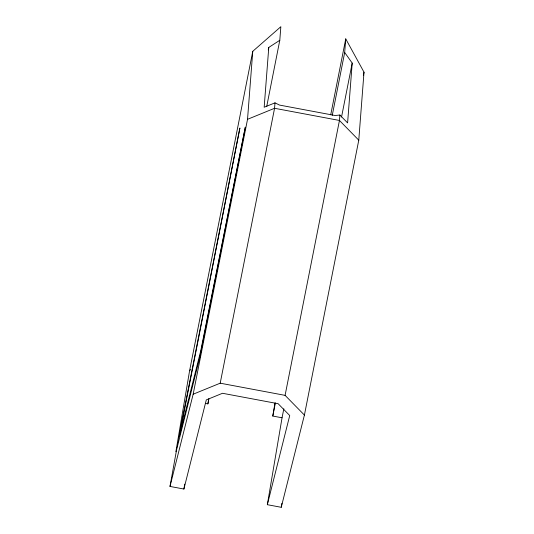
<?xml version="1.0" encoding="UTF-8"?>
<svg xmlns="http://www.w3.org/2000/svg" width="534" height="534" viewBox="0 0 534 534"><rect width="100%" height="100%" fill="white"/><g stroke="black" fill="none" stroke-linecap="round" stroke-linejoin="round"><path stroke-width="0.8" d="M330.72 114.803L345.738 38.875L364.008 72.19L358.775 140.175L304.407 415.078L281.238 507.3L267.334 504.69L289.728 415.545L278.141 403.711L222.518 393.278L206.298 399.893L183.903 489.037L169.992 486.434L193.161 394.212L247.529 119.309L252.762 51.317L280.844 26.7L279.796 40.297L266.713 106.48M279.796 40.297L268.776 47.426L264.17 107.254L274.983 102.848L279.516 105.078L335.138 115.511L339.878 115.024L347.601 122.907L352.206 63.079L344.69 52.472L345.738 38.875M274.983 102.848L274.569 108.289L220.202 383.185L193.161 394.212M339.878 115.024L339.457 120.457L285.089 395.36L304.407 415.078M169.992 486.434L176.554 449.955L199.723 357.733L245.32 127.172L200.804 350.578L179.184 436.652L239.899 128L175.886 451.671L189.623 370.556L252.762 51.317M183.903 489.037L184.731 484.118M205.577 403.437L207.893 403.878L208.721 398.978M267.334 504.69L282.052 417.788L272.787 416.046L274.997 402.99M281.238 507.3L281.912 503.302M268.288 49.876L268.776 47.426M207.893 403.878L208.861 398.971M272.787 416.046L275.37 402.976M332.248 115.384L344.69 52.472M282.052 417.788L283.834 408.797M341.54 117.019L352.206 63.079M363.36 75.454L364.008 72.19M189.623 370.556L190.798 369.535M247.529 119.309L274.569 108.289L339.457 120.457L358.775 140.175M220.202 383.185L285.089 395.36"/></g></svg>
